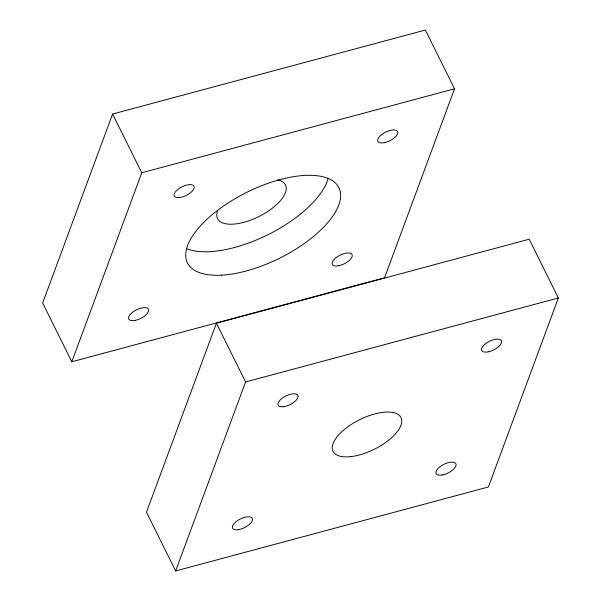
<?xml version="1.0" encoding="UTF-8"?>
<svg xmlns="http://www.w3.org/2000/svg" width="601" height="601" viewBox="0 0 601 601"><rect width="100%" height="100%" fill="white"/><g stroke="black" fill="none" stroke-linecap="round" stroke-linejoin="round"><path stroke-width="0.9" d="M112.597 114.025L42.641 303.017L71.804 361.772L384.565 277.797L454.529 88.805L425.358 30.05L112.597 114.025L141.768 172.78L71.804 361.772M216.435 323.203L146.471 512.195L175.642 570.95L488.403 486.975L558.359 297.983L529.196 239.228L216.435 323.203L245.599 381.958L175.642 570.95M141.768 172.78L454.529 88.805M245.599 381.958L558.359 297.983M328.184 178.024A84.546 36.796 -26.4 0 1 268.091 234.63A84.546 36.796 -26.4 0 1 186.468 248.611M277.73 179.894A37.916 16.497 -26.4 0 1 260.008 215.977A37.916 16.497 -26.4 0 1 217.592 210.891M338.761 265.71A11.013 4.793 -26.4 0 0 352.126 254.726A11.013 4.793 -26.4 0 0 335.681 257.972A11.013 4.793 -26.4 0 0 338.761 265.71M135.105 320.386A11.013 4.793 -26.4 0 0 148.56 309.425A11.013 4.793 -26.4 0 0 132.16 312.588A11.013 4.793 -26.4 0 0 135.105 320.386M179.466 197.549A11.013 4.793 -26.4 0 0 194.228 187.016A11.013 4.793 -26.4 0 0 178.737 188.774A11.013 4.793 -26.4 0 0 179.466 197.549M384.355 142.677A11.013 4.793 -26.4 0 0 397.652 131.687A11.013 4.793 -26.4 0 0 381.169 134.992A11.013 4.793 -26.4 0 0 384.355 142.677M221.626 275.153A84.546 36.796 -26.4 0 0 340.572 197.233A84.546 36.796 -26.4 0 0 227.306 203.484A84.546 36.796 -26.4 0 0 221.626 275.153M488.192 351.855A11.013 4.793 -26.4 0 0 501.489 340.857A11.013 4.793 -26.4 0 0 485.007 344.17A11.013 4.793 -26.4 0 0 488.192 351.855M442.599 474.888A11.013 4.793 -26.4 0 0 455.956 463.904A11.013 4.793 -26.4 0 0 439.511 467.15A11.013 4.793 -26.4 0 0 442.599 474.888M283.304 406.719A11.013 4.793 -26.4 0 0 298.066 396.194A11.013 4.793 -26.4 0 0 282.575 397.945A11.013 4.793 -26.4 0 0 283.304 406.719M238.943 529.556A11.013 4.793 -26.4 0 0 252.39 518.595A11.013 4.793 -26.4 0 0 235.99 521.758A11.013 4.793 -26.4 0 0 238.943 529.556M350.901 456.61A37.916 16.497 -26.4 0 0 401.716 420.369A37.916 16.497 -26.4 0 0 348.392 426.417A37.916 16.497 -26.4 0 0 350.901 456.61"/></g></svg>
